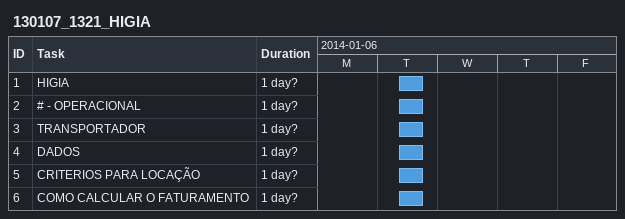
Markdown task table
130107_1321_HIGIA

| ID | Task | Duration | Start | Finish |
|---|---|---|---|---|
| 1 | HIGIA | 1d? | 2014-01-07 | 2014-01-07 |
| 2 | # - OPERACIONAL | 1d? | 2014-01-07 | 2014-01-07 |
| 3 | TRANSPORTADOR | 1d? | 2014-01-07 | 2014-01-07 |
| 4 | DADOS | 1d? | 2014-01-07 | 2014-01-07 |
| 5 | CRITERIOS PARA LOCAÇÃO | 1d? | 2014-01-07 | 2014-01-07 |
| 6 | COMO CALCULAR O FATURAMENTO | 1d? | 2014-01-07 | 2014-01-07 |
